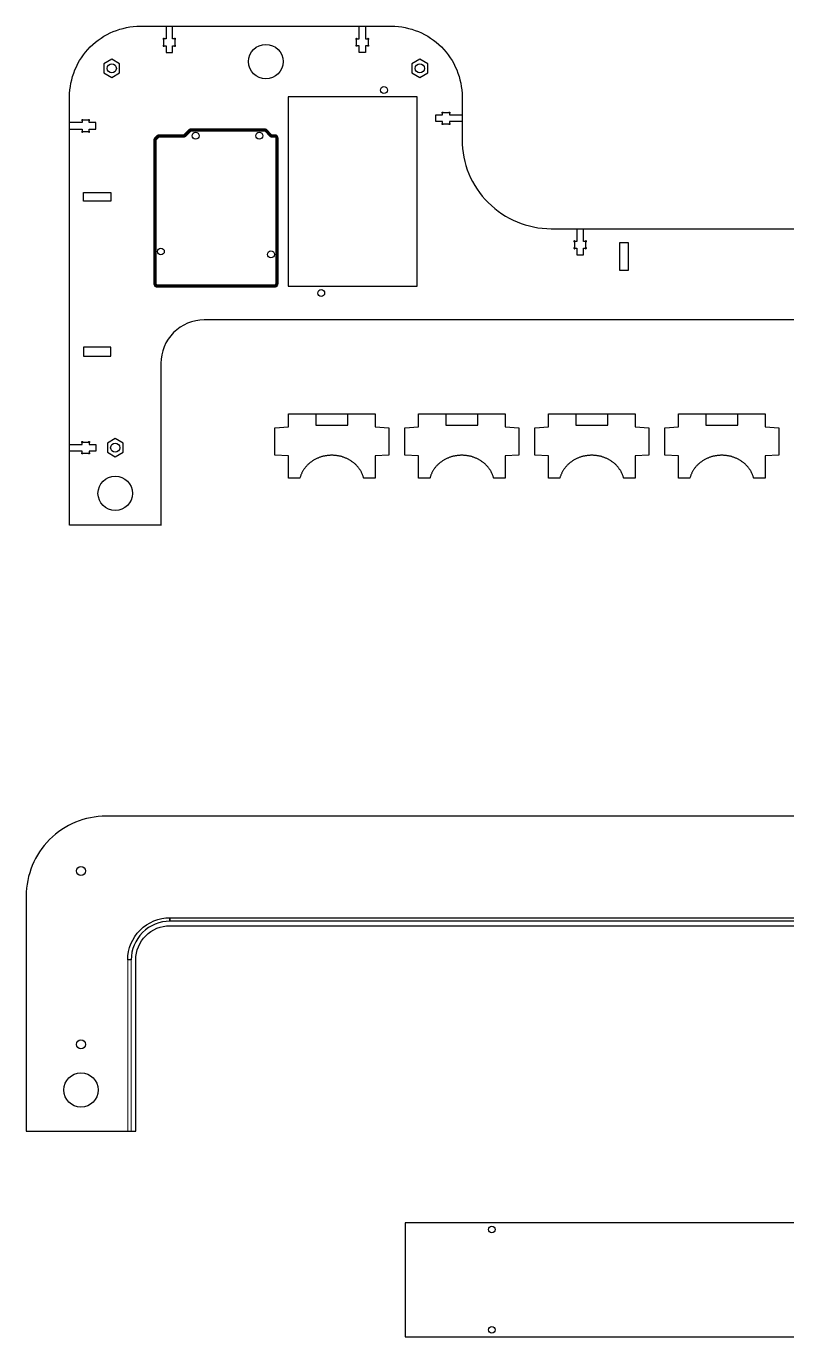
# Model space of a CAD drawing. Header units: millimetres. Extents: x -2835 to -1444, y -2280 to -1706.
# Drawn here: x -2835 to -2501, y -2280 to -1706 of the extents above; entities that cross this region are included whole.
import ezdxf

# ---------------------------------------------------------------- set-up
doc = ezdxf.new("R2010")
doc.units = ezdxf.units.MM
doc.header["$MEASUREMENT"] = 0
for name, color, linetype, true_color in [('Cut', 18, 'Continuous', 0x000000), ('InnerCut', 5, 'Continuous', 0x0000ff), ('Layer 01', 40, 'Continuous', 0xffbf00), ('Layer 02', 6, 'Continuous', 0xff00ff), ('lightCut', 22, 'Continuous', 0xc0240f)]:
    doc.layers.add(name, color=color, linetype=linetype, true_color=true_color)
doc.layers.add('Engrave', color=3, linetype='Continuous', lineweight=13, true_color=0x00ff00)

msp = doc.modelspace()

# ---------------------------------------------------------------- linework, layer by layer
at = {"layer": 'Cut'}
for points in [[(-2775.51, -1924.58), (-2815.51, -1924.58), (-2815.51, -1736.85, -0.414214), (-2784.51, -1705.85), (-2674.51, -1705.85, -0.414214), (-2643.51, -1736.85), (-2643.51, -1755.58, 0.414214), (-2604.51, -1794.58), (-2194.51, -1794.58, -0.414214), (-2163.51, -1825.58), (-2163.51, -1924.58), (-2203.51, -1924.58)], [(-2203.51, -1924.63), (-2203.51, -1853.58, 0.414214), (-2222.51, -1834.58), (-2756.51, -1834.58, 0.414214), (-2775.51, -1853.58), (-2775.51, -1924.63)], [(-2222.51, -2190.07), (-2174.51, -2190.07), (-2174.51, -1998.34, 0.414214), (-2209.51, -1963.34), (-2319.51, -1963.34, 0.414214), (-2354.51, -1998.34), (-2354.51, -2017.07, -0.414214), (-2389.51, -2052.07), (-2799.51, -2052.07, 0.414214), (-2834.51, -2087.07), (-2834.51, -2190.07), (-2786.51, -2190.07)], [(-2786.51, -2190.07), (-2786.51, -2115.07, -0.414214), (-2771.51, -2100.07), (-2237.51, -2100.07, -0.414214), (-2222.51, -2115.07), (-2222.51, -2190.07)]]:
    msp.add_lwpolyline(points, format="xyb", dxfattribs=at)
msp.add_lwpolyline([(-1627.47, -2230.23), (-1717.97, -2230.23), (-1772.97, -2230.23), (-2182.97, -2230.23), (-2237.97, -2230.23), (-2256.7, -2230.23), (-2311.7, -2230.23), (-2421.7, -2230.23), (-2476.7, -2230.23), (-2668.43, -2230.23), (-2668.43, -2280.23), (-2476.7, -2280.23), (-2421.7, -2280.23), (-2311.7, -2280.23), (-2256.7, -2280.23), (-2237.97, -2280.23), (-2182.97, -2280.23), (-1772.97, -2280.23), (-1717.97, -2280.23), (-1627.47, -2280.23), (-1627.47, -2232.73), (-1627.47, -2230.23)], dxfattribs=at)
at = {"layer": 'Engrave'}
msp.add_lwpolyline([(-2790.01, -2115.07), (-2788.51, -2115.07), (-2788.51, -2190.07), (-2790.01, -2190.07), (-2790.01, -2115.07)], dxfattribs=at)
at = {"layer": 'InnerCut'}
for points in [[(-2773.24, -1705.85), (-2773.24, -1711.4), (-2774.04, -1711.4, 2.414214), (-2774.29, -1711.65), (-2774.29, -1714.15, 2.414214), (-2774.04, -1714.4), (-2773.24, -1714.4), (-2773.24, -1717.3), (-2770.34, -1717.3), (-2770.34, -1714.4), (-2769.54, -1714.4, 2.414214), (-2769.29, -1714.15), (-2769.29, -1711.65, 2.414214), (-2769.54, -1711.4), (-2770.34, -1711.4), (-2770.34, -1705.85)], [(-2685.77, -1705.85), (-2685.77, -1711.4), (-2684.97, -1711.4, -2.414214), (-2684.72, -1711.65), (-2684.72, -1714.15, -2.414214), (-2684.97, -1714.4), (-2685.77, -1714.4), (-2685.77, -1717.3), (-2688.67, -1717.3), (-2688.67, -1714.4), (-2689.47, -1714.4, -2.414214), (-2689.72, -1714.15), (-2689.72, -1711.65, -2.414214), (-2689.47, -1711.4), (-2688.67, -1711.4), (-2688.67, -1705.85)], [(-2643.51, -1747.66), (-2649.06, -1747.66), (-2649.06, -1748.46, -2.414214), (-2649.31, -1748.71), (-2651.81, -1748.71, -2.414214), (-2652.06, -1748.46), (-2652.06, -1747.66), (-2654.96, -1747.66), (-2654.96, -1744.76), (-2652.06, -1744.76), (-2652.06, -1743.96, -2.414214), (-2651.81, -1743.71), (-2649.31, -1743.71, -2.414214), (-2649.06, -1743.96), (-2649.06, -1744.76), (-2643.51, -1744.76)], [(-2815.51, -1751.01), (-2809.96, -1751.01), (-2809.96, -1751.81, 2.414214), (-2809.71, -1752.06), (-2807.21, -1752.06, 2.414214), (-2806.96, -1751.81), (-2806.96, -1751.01), (-2804.06, -1751.01), (-2804.06, -1748.11), (-2806.96, -1748.11), (-2806.96, -1747.31, 2.414214), (-2807.21, -1747.06), (-2809.71, -1747.06, 2.414214), (-2809.96, -1747.31), (-2809.96, -1748.11), (-2815.51, -1748.11)], [(-2593.24, -1794.58), (-2593.24, -1800.13), (-2594.04, -1800.13, 2.414214), (-2594.29, -1800.38), (-2594.29, -1802.88, 2.414214), (-2594.04, -1803.13), (-2593.24, -1803.13), (-2593.24, -1806.03), (-2590.34, -1806.03), (-2590.34, -1803.13), (-2589.54, -1803.13, 2.414214), (-2589.29, -1802.88), (-2589.29, -1800.38, 2.414214), (-2589.54, -1800.13), (-2590.34, -1800.13), (-2590.34, -1794.58)], [(-2815.51, -1889.13), (-2809.96, -1889.13), (-2809.96, -1888.33, -2.414214), (-2809.71, -1888.08), (-2807.21, -1888.08, -2.414214), (-2806.96, -1888.33), (-2806.96, -1889.13), (-2804.06, -1889.13), (-2804.06, -1892.03), (-2806.96, -1892.03), (-2806.96, -1892.83, -2.414214), (-2807.21, -1893.08), (-2809.71, -1893.08, -2.414214), (-2809.96, -1892.83), (-2809.96, -1892.03), (-2815.51, -1892.03)]]:
    msp.add_lwpolyline(points, format="xyb", dxfattribs=at)
for points in [[(-2797.01, -1728.33), (-2793.56, -1726.34), (-2793.56, -1722.36), (-2797.01, -1720.36), (-2800.46, -1722.36), (-2800.46, -1726.34), (-2797.01, -1728.33)], [(-2662.01, -1728.33), (-2658.56, -1726.34), (-2658.56, -1722.36), (-2662.01, -1720.36), (-2665.46, -1722.36), (-2665.46, -1726.34), (-2662.01, -1728.33)], [(-2809.36, -1778.68), (-2797.36, -1778.68), (-2797.36, -1782.58), (-2809.36, -1782.58), (-2809.36, -1778.68)], [(-2574.51, -1800.73), (-2574.51, -1812.73), (-2570.61, -1812.73), (-2570.61, -1800.73), (-2574.51, -1800.73)], [(-2809.36, -1850.48), (-2797.36, -1850.48), (-2797.36, -1846.58), (-2809.36, -1846.58), (-2809.36, -1850.48)], [(-2719.61, -1875.69), (-2681.61, -1875.69), (-2681.61, -1881.47), (-2675.61, -1881.84), (-2675.61, -1893.84), (-2681.61, -1894.21), (-2681.61, -1903.99), (-2686.61, -1903.99), (-2686.67, -1903.74), (-2686.74, -1903.49), (-2686.82, -1903.24), (-2686.91, -1902.99), (-2687, -1902.75), (-2687.09, -1902.5), (-2687.2, -1902.25), (-2687.3, -1902), (-2687.42, -1901.75), (-2687.54, -1901.51), (-2687.66, -1901.26), (-2687.8, -1901.02), (-2687.93, -1900.78), (-2688.08, -1900.54), (-2688.23, -1900.3), (-2688.39, -1900.06), (-2688.55, -1899.83), (-2688.72, -1899.6), (-2688.89, -1899.37), (-2689.07, -1899.14), (-2689.26, -1898.92), (-2689.45, -1898.7), (-2689.65, -1898.49), (-2689.85, -1898.27), (-2690.06, -1898.07), (-2690.27, -1897.86), (-2690.49, -1897.66), (-2690.71, -1897.46), (-2690.94, -1897.27), (-2691.18, -1897.08), (-2691.41, -1896.9), (-2691.66, -1896.72), (-2691.9, -1896.55), (-2692.15, -1896.38), (-2692.41, -1896.21), (-2692.67, -1896.06), (-2692.93, -1895.9), (-2693.19, -1895.75), (-2693.46, -1895.61), (-2693.73, -1895.48), (-2694.01, -1895.34), (-2694.28, -1895.22), (-2694.56, -1895.1), (-2694.84, -1894.98), (-2695.13, -1894.88), (-2695.41, -1894.77), (-2695.7, -1894.68), (-2695.98, -1894.59), (-2696.27, -1894.5), (-2696.56, -1894.42), (-2696.85, -1894.35), (-2697.14, -1894.28), (-2697.44, -1894.22), (-2697.73, -1894.16), (-2698.02, -1894.11), (-2698.31, -1894.07), (-2698.6, -1894.03), (-2698.89, -1893.99), (-2699.18, -1893.97), (-2699.47, -1893.94), (-2699.75, -1893.92), (-2700.04, -1893.91), (-2700.32, -1893.9), (-2700.61, -1893.9), (-2700.89, -1893.9), (-2701.17, -1893.91), (-2701.46, -1893.92), (-2701.75, -1893.94), (-2702.03, -1893.97), (-2702.32, -1893.99), (-2702.61, -1894.03), (-2702.9, -1894.07), (-2703.19, -1894.11), (-2703.49, -1894.16), (-2703.78, -1894.22), (-2704.07, -1894.28), (-2704.36, -1894.35), (-2704.65, -1894.42), (-2704.94, -1894.5), (-2705.23, -1894.59), (-2705.51, -1894.68), (-2705.8, -1894.77), (-2706.09, -1894.88), (-2706.37, -1894.98), (-2706.65, -1895.1), (-2706.93, -1895.22), (-2707.2, -1895.34), (-2707.48, -1895.48), (-2707.75, -1895.61), (-2708.02, -1895.75), (-2708.28, -1895.9), (-2708.55, -1896.06), (-2708.8, -1896.21), (-2709.06, -1896.38), (-2709.31, -1896.55), (-2709.56, -1896.72), (-2709.8, -1896.9), (-2710.04, -1897.08), (-2710.27, -1897.27), (-2710.5, -1897.46), (-2710.72, -1897.66), (-2710.94, -1897.86), (-2711.15, -1898.07), (-2711.36, -1898.27), (-2711.56, -1898.49), (-2711.76, -1898.7), (-2711.95, -1898.92), (-2712.14, -1899.14), (-2712.32, -1899.37), (-2712.49, -1899.6), (-2712.66, -1899.83), (-2712.83, -1900.06), (-2712.98, -1900.3), (-2713.13, -1900.54), (-2713.28, -1900.78), (-2713.42, -1901.02), (-2713.55, -1901.26), (-2713.67, -1901.51), (-2713.79, -1901.75), (-2713.91, -1902), (-2714.02, -1902.25), (-2714.12, -1902.5), (-2714.21, -1902.75), (-2714.3, -1902.99), (-2714.39, -1903.24), (-2714.47, -1903.49), (-2714.54, -1903.74), (-2714.61, -1903.99), (-2719.61, -1903.99), (-2719.61, -1894.21), (-2725.61, -1893.84), (-2725.61, -1881.84), (-2719.61, -1881.47), (-2719.61, -1875.69)], [(-2707.61, -1875.69), (-2707.61, -1880.69), (-2693.61, -1880.69), (-2693.61, -1875.69)], [(-2662.64, -1875.69), (-2624.64, -1875.69), (-2624.64, -1881.47), (-2618.64, -1881.84), (-2618.64, -1893.84), (-2624.64, -1894.21), (-2624.64, -1903.99), (-2629.64, -1903.99), (-2629.71, -1903.74), (-2629.78, -1903.49), (-2629.86, -1903.24), (-2629.94, -1902.99), (-2630.03, -1902.75), (-2630.13, -1902.5), (-2630.23, -1902.25), (-2630.34, -1902), (-2630.45, -1901.75), (-2630.57, -1901.51), (-2630.7, -1901.26), (-2630.83, -1901.02), (-2630.97, -1900.78), (-2631.11, -1900.54), (-2631.26, -1900.3), (-2631.42, -1900.06), (-2631.58, -1899.83), (-2631.75, -1899.6), (-2631.93, -1899.37), (-2632.11, -1899.14), (-2632.29, -1898.92), (-2632.49, -1898.7), (-2632.68, -1898.49), (-2632.89, -1898.27), (-2633.09, -1898.07), (-2633.31, -1897.86), (-2633.53, -1897.66), (-2633.75, -1897.46), (-2633.98, -1897.27), (-2634.21, -1897.08), (-2634.45, -1896.9), (-2634.69, -1896.72), (-2634.94, -1896.55), (-2635.19, -1896.38), (-2635.44, -1896.21), (-2635.7, -1896.06), (-2635.96, -1895.9), (-2636.23, -1895.75), (-2636.5, -1895.61), (-2636.77, -1895.48), (-2637.04, -1895.34), (-2637.32, -1895.22), (-2637.6, -1895.1), (-2637.88, -1894.98), (-2638.16, -1894.88), (-2638.45, -1894.77), (-2638.73, -1894.68), (-2639.02, -1894.59), (-2639.31, -1894.5), (-2639.6, -1894.42), (-2639.89, -1894.35), (-2640.18, -1894.28), (-2640.47, -1894.22), (-2640.76, -1894.16), (-2641.05, -1894.11), (-2641.34, -1894.07), (-2641.63, -1894.03), (-2641.92, -1893.99), (-2642.21, -1893.97), (-2642.5, -1893.94), (-2642.79, -1893.92), (-2643.07, -1893.91), (-2643.36, -1893.9), (-2643.64, -1893.9), (-2643.92, -1893.9), (-2644.21, -1893.91), (-2644.49, -1893.92), (-2644.78, -1893.94), (-2645.07, -1893.97), (-2645.36, -1893.99), (-2645.65, -1894.03), (-2645.94, -1894.07), (-2646.23, -1894.11), (-2646.52, -1894.16), (-2646.81, -1894.22), (-2647.1, -1894.28), (-2647.39, -1894.35), (-2647.68, -1894.42), (-2647.97, -1894.5), (-2648.26, -1894.59), (-2648.55, -1894.68), (-2648.84, -1894.77), (-2649.12, -1894.88), (-2649.4, -1894.98), (-2649.68, -1895.1), (-2649.96, -1895.22), (-2650.24, -1895.34), (-2650.51, -1895.48), (-2650.79, -1895.61), (-2651.05, -1895.75), (-2651.32, -1895.9), (-2651.58, -1896.06), (-2651.84, -1896.21), (-2652.09, -1896.38), (-2652.34, -1896.55), (-2652.59, -1896.72), (-2652.83, -1896.9), (-2653.07, -1897.08), (-2653.3, -1897.27), (-2653.53, -1897.46), (-2653.76, -1897.66), (-2653.97, -1897.86), (-2654.19, -1898.07), (-2654.4, -1898.27), (-2654.6, -1898.49), (-2654.8, -1898.7), (-2654.99, -1898.92), (-2655.17, -1899.14), (-2655.35, -1899.37), (-2655.53, -1899.6), (-2655.7, -1899.83), (-2655.86, -1900.06), (-2656.02, -1900.3), (-2656.17, -1900.54), (-2656.31, -1900.78), (-2656.45, -1901.02), (-2656.58, -1901.26), (-2656.71, -1901.51), (-2656.83, -1901.75), (-2656.94, -1902), (-2657.05, -1902.25), (-2657.15, -1902.5), (-2657.25, -1902.75), (-2657.34, -1902.99), (-2657.42, -1903.24), (-2657.5, -1903.49), (-2657.57, -1903.74), (-2657.64, -1903.99), (-2662.64, -1903.99), (-2662.64, -1894.21), (-2668.64, -1893.84), (-2668.64, -1881.84), (-2662.64, -1881.47), (-2662.64, -1875.69)], [(-2650.64, -1875.69), (-2650.64, -1880.69), (-2636.64, -1880.69), (-2636.64, -1875.69)], [(-2605.68, -1875.69), (-2567.68, -1875.69), (-2567.68, -1881.47), (-2561.68, -1881.84), (-2561.68, -1893.84), (-2567.68, -1894.21), (-2567.68, -1903.99), (-2572.68, -1903.99), (-2572.74, -1903.74), (-2572.81, -1903.49), (-2572.89, -1903.24), (-2572.98, -1902.99), (-2573.07, -1902.75), (-2573.16, -1902.5), (-2573.27, -1902.25), (-2573.37, -1902), (-2573.49, -1901.75), (-2573.61, -1901.51), (-2573.73, -1901.26), (-2573.87, -1901.02), (-2574, -1900.78), (-2574.15, -1900.54), (-2574.3, -1900.3), (-2574.46, -1900.06), (-2574.62, -1899.83), (-2574.79, -1899.6), (-2574.96, -1899.37), (-2575.14, -1899.14), (-2575.33, -1898.92), (-2575.52, -1898.7), (-2575.72, -1898.49), (-2575.92, -1898.27), (-2576.13, -1898.07), (-2576.34, -1897.86), (-2576.56, -1897.66), (-2576.78, -1897.46), (-2577.01, -1897.27), (-2577.25, -1897.08), (-2577.48, -1896.9), (-2577.73, -1896.72), (-2577.97, -1896.55), (-2578.22, -1896.38), (-2578.48, -1896.21), (-2578.74, -1896.06), (-2579, -1895.9), (-2579.26, -1895.75), (-2579.53, -1895.61), (-2579.8, -1895.48), (-2580.08, -1895.34), (-2580.35, -1895.22), (-2580.63, -1895.1), (-2580.91, -1894.98), (-2581.2, -1894.88), (-2581.48, -1894.77), (-2581.77, -1894.68), (-2582.06, -1894.59), (-2582.34, -1894.5), (-2582.63, -1894.42), (-2582.92, -1894.35), (-2583.21, -1894.28), (-2583.51, -1894.22), (-2583.8, -1894.16), (-2584.09, -1894.11), (-2584.38, -1894.07), (-2584.67, -1894.03), (-2584.96, -1893.99), (-2585.25, -1893.97), (-2585.54, -1893.94), (-2585.82, -1893.92), (-2586.11, -1893.91), (-2586.39, -1893.9), (-2586.68, -1893.9), (-2586.96, -1893.9), (-2587.24, -1893.91), (-2587.53, -1893.92), (-2587.82, -1893.94), (-2588.1, -1893.97), (-2588.39, -1893.99), (-2588.68, -1894.03), (-2588.97, -1894.07), (-2589.26, -1894.11), (-2589.56, -1894.16), (-2589.85, -1894.22), (-2590.14, -1894.28), (-2590.43, -1894.35), (-2590.72, -1894.42), (-2591.01, -1894.5), (-2591.3, -1894.59), (-2591.58, -1894.68), (-2591.87, -1894.77), (-2592.16, -1894.88), (-2592.44, -1894.98), (-2592.72, -1895.1), (-2593, -1895.22), (-2593.27, -1895.34), (-2593.55, -1895.48), (-2593.82, -1895.61), (-2594.09, -1895.75), (-2594.35, -1895.9), (-2594.62, -1896.06), (-2594.87, -1896.21), (-2595.13, -1896.38), (-2595.38, -1896.55), (-2595.63, -1896.72), (-2595.87, -1896.9), (-2596.11, -1897.08), (-2596.34, -1897.27), (-2596.57, -1897.46), (-2596.79, -1897.66), (-2597.01, -1897.86), (-2597.22, -1898.07), (-2597.43, -1898.27), (-2597.63, -1898.49), (-2597.83, -1898.7), (-2598.02, -1898.92), (-2598.21, -1899.14), (-2598.39, -1899.37), (-2598.56, -1899.6), (-2598.73, -1899.83), (-2598.9, -1900.06), (-2599.05, -1900.3), (-2599.2, -1900.54), (-2599.35, -1900.78), (-2599.49, -1901.02), (-2599.62, -1901.26), (-2599.74, -1901.51), (-2599.86, -1901.75), (-2599.98, -1902), (-2600.09, -1902.25), (-2600.19, -1902.5), (-2600.28, -1902.75), (-2600.37, -1902.99), (-2600.46, -1903.24), (-2600.54, -1903.49), (-2600.61, -1903.74), (-2600.68, -1903.99), (-2605.68, -1903.99), (-2605.68, -1894.21), (-2611.68, -1893.84), (-2611.68, -1881.84), (-2605.68, -1881.47), (-2605.68, -1875.69)], [(-2593.68, -1875.69), (-2593.68, -1880.69), (-2579.68, -1880.69), (-2579.68, -1875.69)], [(-2548.71, -1875.69), (-2510.71, -1875.69), (-2510.71, -1881.47), (-2504.71, -1881.84), (-2504.71, -1893.84), (-2510.71, -1894.21), (-2510.71, -1903.99), (-2515.71, -1903.99), (-2515.78, -1903.74), (-2515.85, -1903.49), (-2515.93, -1903.24), (-2516.01, -1902.99), (-2516.1, -1902.75), (-2516.2, -1902.5), (-2516.3, -1902.25), (-2516.41, -1902), (-2516.52, -1901.75), (-2516.64, -1901.51), (-2516.77, -1901.26), (-2516.9, -1901.02), (-2517.04, -1900.78), (-2517.18, -1900.54), (-2517.33, -1900.3), (-2517.49, -1900.06), (-2517.65, -1899.83), (-2517.82, -1899.6), (-2518, -1899.37), (-2518.18, -1899.14), (-2518.36, -1898.92), (-2518.56, -1898.7), (-2518.75, -1898.49), (-2518.96, -1898.27), (-2519.16, -1898.07), (-2519.38, -1897.86), (-2519.6, -1897.66), (-2519.82, -1897.46), (-2520.05, -1897.27), (-2520.28, -1897.08), (-2520.52, -1896.9), (-2520.76, -1896.72), (-2521.01, -1896.55), (-2521.26, -1896.38), (-2521.51, -1896.21), (-2521.77, -1896.06), (-2522.03, -1895.9), (-2522.3, -1895.75), (-2522.57, -1895.61), (-2522.84, -1895.48), (-2523.11, -1895.34), (-2523.39, -1895.22), (-2523.67, -1895.1), (-2523.95, -1894.98), (-2524.23, -1894.88), (-2524.52, -1894.77), (-2524.8, -1894.68), (-2525.09, -1894.59), (-2525.38, -1894.5), (-2525.67, -1894.42), (-2525.96, -1894.35), (-2526.25, -1894.28), (-2526.54, -1894.22), (-2526.83, -1894.16), (-2527.12, -1894.11), (-2527.41, -1894.07), (-2527.7, -1894.03), (-2527.99, -1893.99), (-2528.28, -1893.97), (-2528.57, -1893.94), (-2528.86, -1893.92), (-2529.14, -1893.91), (-2529.43, -1893.9), (-2529.71, -1893.9), (-2529.99, -1893.9), (-2530.28, -1893.91), (-2530.56, -1893.92), (-2530.85, -1893.94), (-2531.14, -1893.97), (-2531.43, -1893.99), (-2531.72, -1894.03), (-2532.01, -1894.07), (-2532.3, -1894.11), (-2532.59, -1894.16), (-2532.88, -1894.22), (-2533.17, -1894.28), (-2533.46, -1894.35), (-2533.75, -1894.42), (-2534.04, -1894.5), (-2534.33, -1894.59), (-2534.62, -1894.68), (-2534.91, -1894.77), (-2535.19, -1894.88), (-2535.47, -1894.98), (-2535.75, -1895.1), (-2536.03, -1895.22), (-2536.31, -1895.34), (-2536.58, -1895.48), (-2536.86, -1895.61), (-2537.12, -1895.75), (-2537.39, -1895.9), (-2537.65, -1896.06), (-2537.91, -1896.21), (-2538.16, -1896.38), (-2538.41, -1896.55), (-2538.66, -1896.72), (-2538.9, -1896.9), (-2539.14, -1897.08), (-2539.37, -1897.27), (-2539.6, -1897.46), (-2539.83, -1897.66), (-2540.04, -1897.86), (-2540.26, -1898.07), (-2540.47, -1898.27), (-2540.67, -1898.49), (-2540.87, -1898.7), (-2541.06, -1898.92), (-2541.24, -1899.14), (-2541.42, -1899.37), (-2541.6, -1899.6), (-2541.77, -1899.83), (-2541.93, -1900.06), (-2542.09, -1900.3), (-2542.24, -1900.54), (-2542.38, -1900.78), (-2542.52, -1901.02), (-2542.65, -1901.26), (-2542.78, -1901.51), (-2542.9, -1901.75), (-2543.01, -1902), (-2543.12, -1902.25), (-2543.22, -1902.5), (-2543.32, -1902.75), (-2543.41, -1902.99), (-2543.49, -1903.24), (-2543.57, -1903.49), (-2543.64, -1903.74), (-2543.71, -1903.99), (-2548.71, -1903.99), (-2548.71, -1894.21), (-2554.71, -1893.84), (-2554.71, -1881.84), (-2548.71, -1881.47), (-2548.71, -1875.69)], [(-2536.71, -1875.69), (-2536.71, -1880.69), (-2522.71, -1880.69), (-2522.71, -1875.69)], [(-2795.51, -1894.56), (-2792.06, -1892.57), (-2792.06, -1888.59), (-2795.51, -1886.59), (-2798.96, -1888.59), (-2798.96, -1892.57), (-2795.51, -1894.56)]]:
    msp.add_lwpolyline(points, dxfattribs=at)
for centre, radius in [((-2729.51, -1721.35), 7.55), ((-2797.01, -1724.35), 2), ((-2662.01, -1724.35), 2), ((-2677.75, -1733.81), 1.5), ((-2760.27, -1753.82), 1.5), ((-2732.36, -1753.82), 1.5), ((-2775.51, -1804.58), 1.5), ((-2727.28, -1805.85), 1.5), ((-2705.25, -1822.81), 1.5), ((-2795.51, -1890.58), 2), ((-2795.51, -1910.58), 7.55), ((-2810.51, -2076.07), 2), ((-2810.51, -2152.07), 2), ((-2810.51, -2172.07), 7.55), ((-2630.43, -2233.23), 1.45), ((-2630.43, -2277.23), 1.45)]:
    msp.add_circle(centre, radius, dxfattribs=at)
at = {"layer": 'Layer 01'}
msp.add_lwpolyline([(-2771.51, -2096.57), (-2771.51, -2098.07, 0.414214), (-2788.51, -2115.07), (-2790.01, -2115.07, -0.414214), (-2771.51, -2096.57)], format="xyb", dxfattribs=at)
at = {"layer": 'Layer 02'}
msp.add_lwpolyline([(-2237.51, -2096.57), (-2237.51, -2098.07), (-2771.51, -2098.07), (-2771.51, -2096.57), (-2237.51, -2096.57)], dxfattribs=at)
at = {"layer": 'lightCut'}
msp.add_lwpolyline([(-2719.75, -1819.81), (-2663.25, -1819.81), (-2663.25, -1736.81), (-2719.75, -1736.81), (-2719.75, -1819.81)], dxfattribs=at)
at = {"layer": 'lightCut', "lineweight": 211}
msp.add_lwpolyline([(-2778.04, -1818.82), (-2778.04, -1755.34), (-2776.52, -1753.82), (-2765.1, -1753.82), (-2762.56, -1751.28), (-2729.82, -1751.28), (-2727.28, -1753.82), (-2725.74, -1753.82), (-2725.49, -1753.86), (-2725.25, -1753.95), (-2725.04, -1754.11), (-2724.87, -1754.33), (-2724.79, -1754.56), (-2724.74, -1754.81), (-2724.74, -1818.82), (-2724.79, -1819.07), (-2724.87, -1819.31), (-2725.04, -1819.52), (-2725.25, -1819.69), (-2725.49, -1819.77), (-2725.74, -1819.81), (-2777.03, -1819.81), (-2777.3, -1819.77), (-2777.54, -1819.69), (-2777.75, -1819.52), (-2777.9, -1819.31), (-2778, -1819.07), (-2778.04, -1818.82)], dxfattribs=at)

doc.saveas('drawing.dxf')
